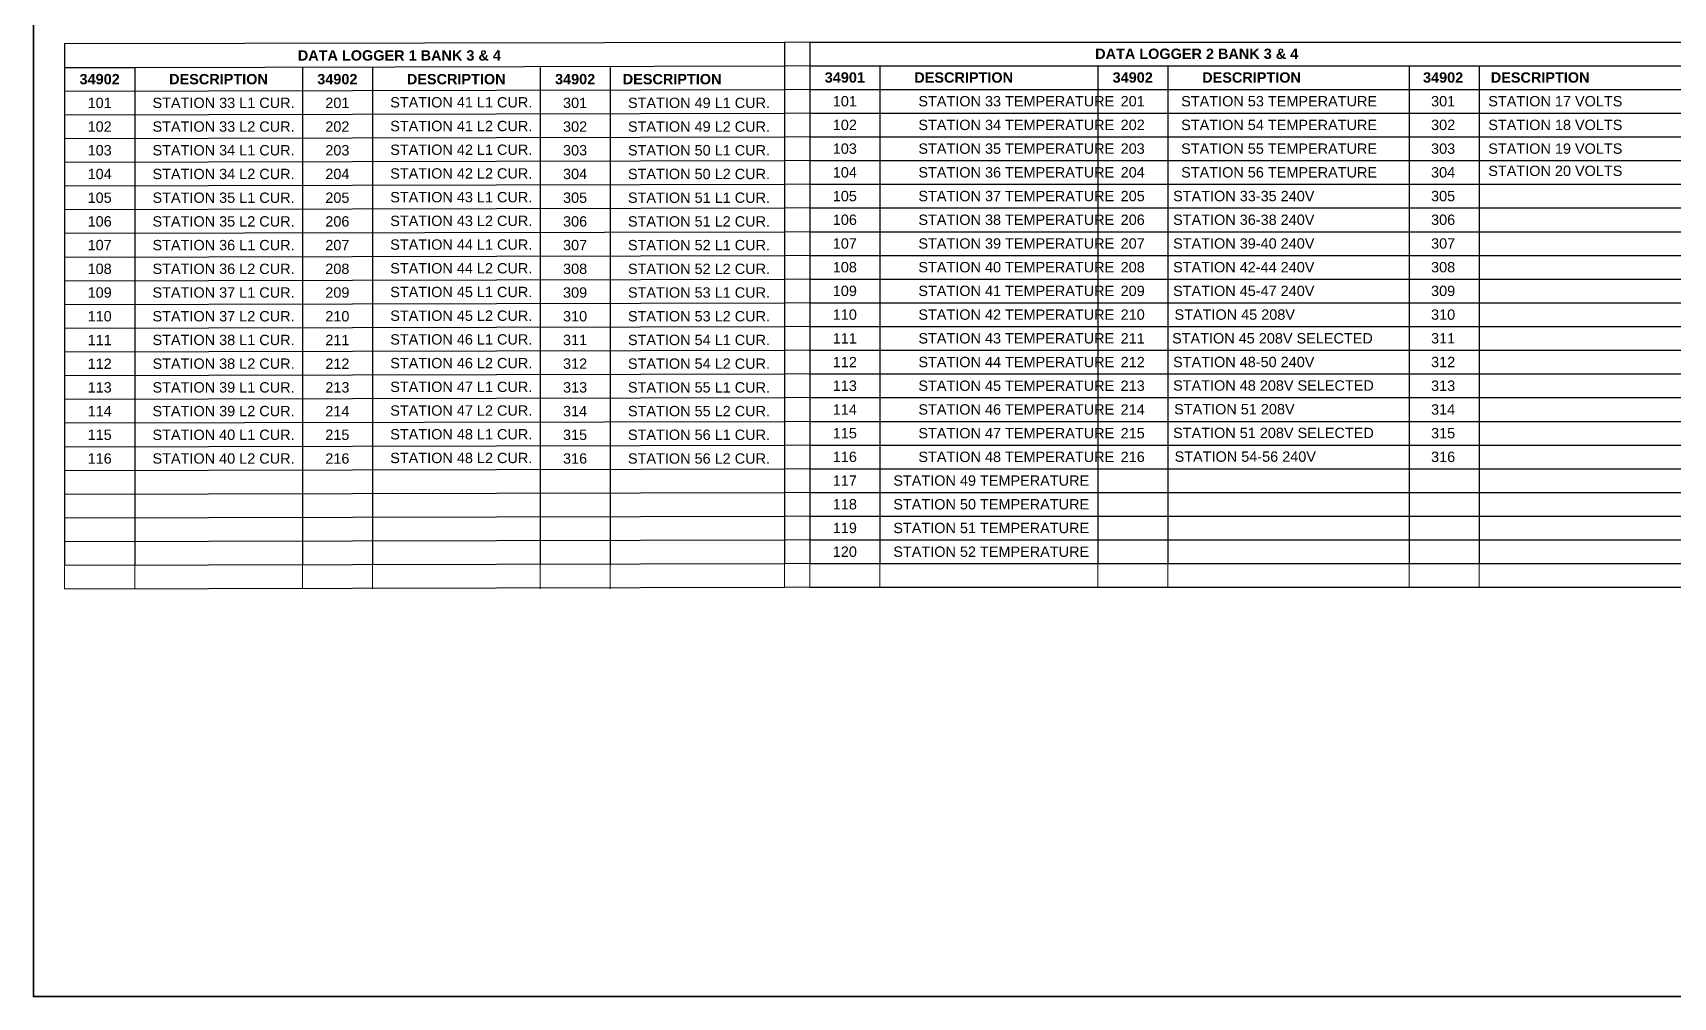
# Model space of a CAD drawing. Header units: inches. Extents: x -228 to 241, y -155 to 115.
# Drawn here: x -130.35 to -110.52, y -101.15 to -89.49 of the extents above; entities that cross this region are included whole.
import ezdxf
from ezdxf.enums import TextEntityAlignment as Align

# ---------------------------------------------------------------- set-up
doc = ezdxf.new("R2010")
doc.units = ezdxf.units.IN
doc.header["$MEASUREMENT"] = 0
for name, color, linetype in [('BORDER', 3, 'Continuous'), ('DIM', 1, 'Continuous'), ('PANEL WIRE', 5, 'Continuous'), ('TXT', 4, 'Continuous')]:
    doc.layers.add(name, color=color, linetype=linetype)
doc.styles.get("Standard").update_dxf_attribs({"font": 'arial.ttf'})

# ---------------------------------------------------------------- blocks, each defined once
blk = doc.blocks.new('B-BORDER')
at = {"layer": 'BORDER', "const_width": 0.01}
blk.add_lwpolyline([(34, 0), (34, 10), (18, 10), (18, 0), (34, 0)], dxfattribs=at)
at = {"layer": 'TXT'}
for tag, height, p in [('DRAWN_BY', 0.075, (29.2713, 0.5576)), ('SHEET', 0.075, (30.4722, 0.5576)), ('DWG_TITLE', 0.075, (32.384, 0.4864)), ('CHECKED_BY', 0.075, (29.2713, 0.4098)), ('DATE', 0.075, (30.4722, 0.4098)), ('REV', 0.125, (33.7822, 0.1077))]:
    blk.add_attdef(tag, text='', height=height, dxfattribs=at).set_placement(p, align=Align.MIDDLE_CENTER)
blk.add_attdef('FILENAME', (28.5264, 0.0864), '', height=0.075, dxfattribs=at)

msp = doc.modelspace()

# ---------------------------------------------------------------- linework, layer by layer
at = {"layer": 'PANEL WIRE', "color": 3}
for p, q in [((-129.960486, -89.617261), (-121.258512, -89.597365)), ((-129.960486, -89.617261), (-129.960486, -95.923928)), ((-121.258512, -89.597365), (-121.258512, -89.884031)), ((-120.953512, -89.597365), (-110.045432, -89.597365)), ((-120.953512, -89.597365), (-120.953512, -95.904031)), ((-129.960486, -89.903928), (-129.113819, -89.903928)), ((-129.113819, -89.903928), (-121.258512, -89.884031)), ((-129.113819, -89.903928), (-129.113819, -95.923928)), ((-127.087153, -89.903928), (-127.087153, -95.923928)), ((-126.240486, -89.903928), (-126.240486, -95.923928)), ((-124.213819, -89.903928), (-124.213819, -95.923928)), ((-123.367153, -89.903928), (-123.367153, -95.923928)), ((-121.258512, -89.884031), (-121.258512, -95.904031)), ((-120.953512, -89.884031), (-120.106845, -89.884031)), ((-120.106845, -89.884031), (-110.045432, -89.884031)), ((-120.106845, -89.884031), (-120.106845, -95.904031)), ((-117.473884, -89.884031), (-117.473884, -95.904031)), ((-116.627217, -89.884031), (-116.627217, -95.904031)), ((-113.707952, -89.884031), (-113.707952, -95.904031)), ((-112.861285, -89.884031), (-112.861285, -95.904031)), ((-129.960486, -90.190595), (-121.258512, -90.170698)), ((-120.953512, -90.170698), (-110.045432, -90.170698)), ((-129.960486, -90.477261), (-121.258512, -90.457365)), ((-120.953512, -90.457365), (-110.045432, -90.457365)), ((-129.960486, -90.763928), (-121.258512, -90.744031)), ((-120.953512, -90.744031), (-110.045432, -90.744031)), ((-129.960486, -91.050595), (-121.258512, -91.030698)), ((-120.953512, -91.030698), (-110.045432, -91.030698)), ((-129.960486, -91.337261), (-121.258512, -91.317365)), ((-120.953512, -91.317365), (-110.045432, -91.317365)), ((-129.960486, -91.623928), (-121.258512, -91.604031)), ((-120.953512, -91.604031), (-110.045432, -91.604031)), ((-129.960486, -91.910595), (-121.258512, -91.890698)), ((-120.953512, -91.890698), (-110.045432, -91.890698)), ((-129.960486, -92.197261), (-121.258512, -92.177365)), ((-120.953512, -92.177365), (-110.045432, -92.177365)), ((-129.960486, -92.483928), (-121.258512, -92.464031)), ((-120.953512, -92.464031), (-110.045432, -92.464031)), ((-129.960486, -92.770595), (-121.258512, -92.750698)), ((-120.953512, -92.750698), (-110.045432, -92.750698)), ((-129.960486, -93.057261), (-121.258512, -93.037365)), ((-120.953512, -93.037365), (-110.045432, -93.037365)), ((-129.960486, -93.343928), (-121.258512, -93.324031)), ((-120.953512, -93.324031), (-110.045432, -93.324031)), ((-129.960486, -93.630595), (-121.258512, -93.610698)), ((-120.953512, -93.610698), (-110.045432, -93.610698)), ((-129.960486, -93.917261), (-121.258512, -93.897365)), ((-120.953512, -93.897365), (-110.045432, -93.897365)), ((-129.960486, -94.203928), (-121.258512, -94.184031)), ((-120.953512, -94.184031), (-110.045432, -94.184031)), ((-129.960486, -94.490595), (-121.258512, -94.470698)), ((-120.953512, -94.470698), (-110.045432, -94.470698)), ((-129.960486, -94.777261), (-121.258512, -94.757365)), ((-120.953512, -94.757365), (-110.045432, -94.757365)), ((-129.960486, -95.063928), (-121.258512, -95.044031)), ((-120.953512, -95.044031), (-110.045432, -95.044031)), ((-129.960486, -95.350595), (-121.258512, -95.330698)), ((-120.953512, -95.330698), (-110.045432, -95.330698)), ((-129.960486, -95.637261), (-121.258512, -95.617365)), ((-120.953512, -95.617365), (-110.045432, -95.617365)), ((-129.960486, -95.923928), (-121.258512, -95.904031)), ((-120.953512, -95.904031), (-110.045432, -95.904031)), ((-129.960486, -96.210595), (-121.258512, -96.190698)), ((-120.953512, -96.190698), (-110.045432, -96.190698))]:
    msp.add_line(p, q, dxfattribs=at)
at = {"layer": 'PANEL WIRE', "color": 8, "lineweight": 0}
for p, q in [((-121.258512, -89.597365), (-120.953512, -89.597365)), ((-121.258512, -89.884031), (-120.953512, -89.884031)), ((-121.258512, -90.170698), (-120.953512, -90.170698)), ((-121.258512, -90.457365), (-120.953512, -90.457365)), ((-121.258512, -90.744031), (-120.953512, -90.744031)), ((-121.258512, -91.030698), (-120.953512, -91.030698)), ((-121.258512, -91.317365), (-120.953512, -91.317365)), ((-121.258512, -91.604031), (-120.953512, -91.604031)), ((-121.258512, -91.890698), (-120.953512, -91.890698)), ((-121.258512, -92.177365), (-120.953512, -92.177365)), ((-121.258512, -92.464031), (-120.953512, -92.464031)), ((-121.258512, -92.750698), (-120.953512, -92.750698)), ((-121.258512, -93.037365), (-120.953512, -93.037365)), ((-121.258512, -93.324031), (-120.953512, -93.324031)), ((-121.258512, -93.610698), (-120.953512, -93.610698)), ((-121.258512, -93.897365), (-120.953512, -93.897365)), ((-121.258512, -94.184031), (-120.953512, -94.184031)), ((-121.258512, -94.470698), (-120.953512, -94.470698)), ((-121.258512, -94.757365), (-120.953512, -94.757365)), ((-121.258512, -95.044031), (-120.953512, -95.044031)), ((-121.258512, -95.330698), (-120.953512, -95.330698)), ((-121.258512, -95.617365), (-120.953512, -95.617365)), ((-129.960486, -95.923928), (-129.960486, -96.210595)), ((-129.113819, -95.923928), (-129.113819, -96.210595)), ((-127.087153, -95.923928), (-127.087153, -96.210595)), ((-126.240486, -95.923928), (-126.240486, -96.210595)), ((-124.213819, -95.923928), (-124.213819, -96.210595)), ((-123.367153, -95.923928), (-123.367153, -96.210595)), ((-121.258512, -95.904031), (-120.953512, -95.904031)), ((-121.258512, -95.904031), (-121.258512, -96.190698)), ((-120.953512, -95.904031), (-120.953512, -96.190698)), ((-120.106845, -95.904031), (-120.106845, -96.190698)), ((-117.473884, -95.904031), (-117.473884, -96.190698)), ((-116.627217, -95.904031), (-116.627217, -96.190698)), ((-113.707952, -95.904031), (-113.707952, -96.190698)), ((-112.861285, -95.904031), (-112.861285, -96.190698)), ((-121.258512, -96.190698), (-120.953512, -96.190698))]:
    msp.add_line(p, q, dxfattribs=at)

# ---------------------------------------------------------------- block references
at = {"layer": 'DIM', "xscale": 2, "yscale": 2, "zscale": 2}
msp.add_blockref('B-BORDER', (-166.335056, -101.136601), dxfattribs=at)

# ---------------------------------------------------------------- texts
at = {"layer": 'PANEL WIRE', "color": 4, "char_height": 0.125, "attachment_point": 5}
for s, insert, width in [('{\\fArial|b1|i0|c0|p34;DATA LOGGER 1 BANK 3 & 4}', (-125.914375, -89.760595), 7.97222222), ('{\\fArial|b0|i0|c0;', (-122.143381, -89.661397), 1.90666667), ('{\\fArial|b0|i0|c0;', (-119.533937, -89.661397), 1.37888889), ('{\\fArial|b0|i0|c0;', (-118.631992, -89.661397), 0.185), ('{\\fArial|b1|i0|c0|p34; DATA LOGGER 2 BANK 3 & 4}', (-116.301106, -89.740698), 7.97222222), ('{\\fArial|b0|i0|c0;', (-113.739215, -89.661397), 1.92055556), ('{\\fArial|b0|i0|c0;', (-111.120983, -89.661397), 1.38257534), ('{\\fArial|b1|i0|c0|p34;34902}', (-129.537153, -90.047261), 0.72666667), ('{\\fArial|b1|i0|c0;DESCRIPTION', (-128.100486, -90.047261), 1.90666667), ('{\\fArial|b1|i0|c0|p34;34902}', (-126.663819, -90.047261), 0.72666667), ('{\\fArial|b0|i0|c0;', (-126.453381, -89.948064), 0.72666667), ('{\\fArial|b1|i0|c0;DESCRIPTION', (-125.227153, -90.047261), 1.90666667), ('{\\fArial|b0|i0|c0;', (-125.016715, -89.948064), 1.90666667), ('{\\fArial|b1|i0|c0|p34;34902}', (-123.790486, -90.047261), 0.72666667), ('{\\fArial|b0|i0|c0;', (-123.580048, -89.948064), 0.72666667), ('{\\fArial|b1|i0|c0;DESCRIPTION', (-122.617708, -90.047261), 1.37888889), ('{\\fArial|b0|i0|c0;', (-122.143381, -89.948064), 1.90666667), ('{\\fArial|b1|i0|c0|p34;34901}', (-120.530178, -90.027365), 0.72666667), ('{\\fArial|b0|i0|c0;', (-120.706715, -89.948064), 0.72666667), ('{\\fArial|b1|i0|c0;DESCRIPTION', (-119.093512, -90.027365), 1.90666667), ('{\\fArial|b0|i0|c0;', (-119.533937, -89.948064), 1.37888889), ('{\\fArial|b0|i0|c0;', (-118.631992, -89.948064), 0.185), ('{\\fArial|b0|i0|c0;', (-118.056159, -89.948064), 0.72666667), ('{\\fArial|b1|i0|c0|p34;34902}', (-117.050551, -90.027365), 0.72666667), ('{\\fArial|b0|i0|c0;', (-116.619492, -89.948064), 1.90666667), ('{\\fArial|b1|i0|c0;DESCRIPTION', (-115.613884, -90.027365), 1.90666667), ('{\\fArial|b0|i0|c0;', (-115.182826, -89.948064), 0.72666667), ('{\\fArial|b0|i0|c0;', (-113.739215, -89.948064), 1.92055556), ('{\\fArial|b1|i0|c0|p34;34902}', (-113.298507, -90.027365), 0.72666667), ('{\\fArial|b1|i0|c0;DESCRIPTION', (-112.125729, -90.027365), 1.37888889), ('{\\fArial|b0|i0|c0;', (-112.295604, -89.948064), 0.72666667), ('{\\fArial|b0|i0|c0;', (-111.120983, -89.948064), 1.38257534), ('{\\fArial|b0|i0|c0;101', (-129.537153, -90.333928), 0.72666667), ('STATION 33 L1 CUR.', (-128.039413, -90.333928), 1.90666667), ('{\\fArial|b0|i0|c0;201', (-126.663819, -90.333928), 0.72666667), ('STATION 41 L1 CUR.', (-125.16608, -90.327358), 1.90666667), ('{\\fArial|b0|i0|c0;301', (-123.790486, -90.333928), 0.72666667), ('STATION 49 L1 CUR.', (-122.292746, -90.333928), 1.90666667), ('{\\fArial|b0|i0|c0;101', (-120.530178, -90.314031), 0.72666667), ('STATION 33 TEMPERATURE', (-118.457574, -90.314031), 3.17361094), ('{\\fArial|b0|i0|c0;', (-118.631992, -90.23473), 0.185), ('{\\fArial|b0|i0|c0;201', (-117.050551, -90.314031), 0.72666667), ('STATION 53 TEMPERATURE', (-115.281094, -90.314031), 2.56731656), ('{\\fArial|b0|i0|c0;301', (-113.298507, -90.314031), 0.72666667), ('STATION 17 VOLTS', (-111.942414, -90.314031), 2.22171441), ('{\\fArial|b0|i0|c0;102', (-129.537153, -90.620595), 0.72666667), ('STATION 33 L2 CUR.', (-128.039413, -90.620595), 1.90666667), ('{\\fArial|b0|i0|c0;202', (-126.663819, -90.620595), 0.72666667), ('STATION 41 L2 CUR.', (-125.16608, -90.614025), 1.90666667), ('{\\fArial|b0|i0|c0;302', (-123.790486, -90.620595), 0.72666667), ('STATION 49 L2 CUR.', (-122.292746, -90.620595), 1.90666667), ('{\\fArial|b0|i0|c0;102', (-120.530178, -90.600698), 0.72666667), ('STATION 34 TEMPERATURE', (-118.457574, -90.600698), 3.17361094), ('{\\fArial|b0|i0|c0;', (-118.631992, -90.521397), 0.185), ('{\\fArial|b0|i0|c0;202', (-117.050551, -90.600698), 0.72666667), ('STATION 54 TEMPERATURE', (-115.281094, -90.600698), 2.56731656), ('{\\fArial|b0|i0|c0;302', (-113.298507, -90.600698), 0.72666667), ('STATION 18 VOLTS', (-111.942414, -90.600698), 2.22171441), ('{\\fArial|b0|i0|c0;', (-119.533937, -90.808064), 1.37888889), ('{\\fArial|b0|i0|c0;', (-118.631992, -90.808064), 0.185), ('{\\fArial|b0|i0|c0;', (-111.120983, -90.808064), 1.38257534), ('{\\fArial|b0|i0|c0;103', (-129.537153, -90.907261), 0.72666667), ('STATION 34 L1 CUR.', (-128.039413, -90.907261), 1.90666667), ('{\\fArial|b0|i0|c0;203', (-126.663819, -90.907261), 0.72666667), ('STATION 42 L1 CUR.', (-125.16608, -90.900691), 1.90666667), ('{\\fArial|b0|i0|c0;303', (-123.790486, -90.907261), 0.72666667), ('STATION 50 L1 CUR.', (-122.292746, -90.907261), 1.90666667), ('{\\fArial|b0|i0|c0;103', (-120.530178, -90.887365), 0.72666667), ('STATION 35 TEMPERATURE', (-118.457574, -90.887365), 3.17361094), ('{\\fArial|b0|i0|c0;203', (-117.050551, -90.887365), 0.72666667), ('STATION 55 TEMPERATURE', (-115.281094, -90.887365), 2.56731656), ('{\\fArial|b0|i0|c0;303', (-113.298507, -90.887365), 0.72666667), ('STATION 19 VOLTS', (-111.942414, -90.887365), 2.22171441), ('{\\fArial|b0|i0|c0;104', (-129.537153, -91.193928), 0.72666667), ('STATION 34 L2 CUR.', (-128.039413, -91.193928), 1.90666667), ('{\\fArial|b0|i0|c0;204', (-126.663819, -91.193928), 0.72666667), ('STATION 42 L2 CUR.', (-125.16608, -91.187358), 1.90666667), ('{\\fArial|b0|i0|c0;304', (-123.790486, -91.193928), 0.72666667), ('STATION 50 L2 CUR.', (-122.292746, -91.193928), 1.90666667), ('{\\fArial|b0|i0|c0;104', (-120.530178, -91.174031), 0.72666667), ('STATION 36 TEMPERATURE', (-118.457574, -91.174031), 3.17361094), ('{\\fArial|b0|i0|c0;', (-119.533937, -91.09473), 1.37888889), ('{\\fArial|b0|i0|c0;', (-118.631992, -91.09473), 0.185), ('{\\fArial|b0|i0|c0;204', (-117.050551, -91.174031), 0.72666667), ('STATION 56 TEMPERATURE', (-115.281094, -91.174031), 2.56731656), ('{\\fArial|b0|i0|c0;304', (-113.298507, -91.174031), 0.72666667), ('STATION 20 VOLTS', (-111.942414, -91.155809), 2.22171441), ('{\\fArial|b0|i0|c0;', (-111.120983, -91.09473), 1.38257534), ('{\\fArial|b0|i0|c0;105', (-120.530178, -91.460698), 0.72666667), ('STATION 37 TEMPERATURE', (-118.457574, -91.460698), 3.17361094), ('{\\fArial|b0|i0|c0;', (-119.533937, -91.381397), 1.37888889), ('{\\fArial|b0|i0|c0;', (-118.631992, -91.381397), 0.185), ('{\\fArial|b0|i0|c0;205', (-117.050551, -91.460698), 0.72666667), ('STATION 33-35 240V', (-115.708346, -91.460698), 2.22171441), ('{\\fArial|b0|i0|c0;305', (-113.298507, -91.460698), 0.72666667), ('{\\fArial|b0|i0|c0;', (-111.120983, -91.381397), 1.38257534), ('{\\fArial|b0|i0|c0;105', (-129.537153, -91.480595), 0.72666667), ('STATION 35 L1 CUR.', (-128.039413, -91.480595), 1.90666667), ('{\\fArial|b0|i0|c0;205', (-126.663819, -91.480595), 0.72666667), ('STATION 43 L1 CUR.', (-125.16608, -91.474025), 1.90666667), ('{\\fArial|b0|i0|c0;305', (-123.790486, -91.480595), 0.72666667), ('STATION 51 L1 CUR.', (-122.292746, -91.480595), 1.90666667), ('{\\fArial|b0|i0|c0;106', (-129.537153, -91.767261), 0.72666667), ('STATION 35 L2 CUR.', (-128.039413, -91.767261), 1.90666667), ('{\\fArial|b0|i0|c0;206', (-126.663819, -91.767261), 0.72666667), ('STATION 43 L2 CUR.', (-125.16608, -91.760691), 1.90666667), ('{\\fArial|b0|i0|c0;306', (-123.790486, -91.767261), 0.72666667), ('STATION 51 L2 CUR.', (-122.292746, -91.767261), 1.90666667), ('{\\fArial|b0|i0|c0;106', (-120.530178, -91.747365), 0.72666667), ('STATION 38 TEMPERATURE', (-118.457574, -91.747365), 3.17361094), ('{\\fArial|b0|i0|c0;', (-119.533937, -91.668064), 1.37888889), ('{\\fArial|b0|i0|c0;', (-118.631992, -91.668064), 0.185), ('{\\fArial|b0|i0|c0;206', (-117.050551, -91.747365), 0.72666667), ('STATION 36-38 240V', (-115.708346, -91.747365), 2.22171441), ('{\\fArial|b0|i0|c0;306', (-113.298507, -91.747365), 0.72666667), ('{\\fArial|b0|i0|c0;', (-111.120983, -91.668064), 1.38257534), ('{\\fArial|b0|i0|c0;107', (-129.537153, -92.053928), 0.72666667), ('STATION 36 L1 CUR.', (-128.039413, -92.053928), 1.90666667), ('{\\fArial|b0|i0|c0;207', (-126.663819, -92.053928), 0.72666667), ('STATION 44 L1 CUR.', (-125.16608, -92.047358), 1.90666667), ('{\\fArial|b0|i0|c0;307', (-123.790486, -92.053928), 0.72666667), ('STATION 52 L1 CUR.', (-122.292746, -92.053928), 1.90666667), ('{\\fArial|b0|i0|c0;107', (-120.530178, -92.034031), 0.72666667), ('STATION 39 TEMPERATURE', (-118.457574, -92.034031), 3.17361094), ('{\\fArial|b0|i0|c0;', (-119.533937, -91.95473), 1.37888889), ('{\\fArial|b0|i0|c0;', (-118.631992, -91.95473), 0.185), ('{\\fArial|b0|i0|c0;207', (-117.050551, -92.034031), 0.72666667), ('STATION 39-40 240V', (-115.708346, -92.034031), 2.22171441), ('{\\fArial|b0|i0|c0;307', (-113.298507, -92.034031), 0.72666667), ('{\\fArial|b0|i0|c0;', (-111.120983, -91.95473), 1.38257534), ('{\\fArial|b0|i0|c0;108', (-129.537153, -92.340595), 0.72666667), ('STATION 36 L2 CUR.', (-128.039413, -92.340595), 1.90666667), ('{\\fArial|b0|i0|c0;208', (-126.663819, -92.340595), 0.72666667), ('STATION 44 L2 CUR.', (-125.16608, -92.334025), 1.90666667), ('{\\fArial|b0|i0|c0;308', (-123.790486, -92.340595), 0.72666667), ('STATION 52 L2 CUR.', (-122.292746, -92.340595), 1.90666667), ('{\\fArial|b0|i0|c0;108', (-120.530178, -92.320698), 0.72666667), ('STATION 40 TEMPERATURE', (-118.457574, -92.320698), 3.17361094), ('{\\fArial|b0|i0|c0;', (-119.533937, -92.241397), 1.37888889), ('{\\fArial|b0|i0|c0;', (-118.631992, -92.241397), 0.185), ('{\\fArial|b0|i0|c0;208', (-117.050551, -92.320698), 0.72666667), ('STATION 42-44 240V', (-115.708346, -92.320698), 2.22171441), ('{\\fArial|b0|i0|c0;308', (-113.298507, -92.320698), 0.72666667), ('{\\fArial|b0|i0|c0;', (-111.120983, -92.241397), 1.38257534), ('{\\fArial|b0|i0|c0;109', (-129.537153, -92.627261), 0.72666667), ('STATION 37 L1 CUR.', (-128.039413, -92.627261), 1.90666667), ('{\\fArial|b0|i0|c0;209', (-126.663819, -92.627261), 0.72666667), ('STATION 45 L1 CUR.', (-125.16608, -92.620691), 1.90666667), ('{\\fArial|b0|i0|c0;309', (-123.790486, -92.627261), 0.72666667), ('STATION 53 L1 CUR.', (-122.292746, -92.627261), 1.90666667), ('{\\fArial|b0|i0|c0;109', (-120.530178, -92.607365), 0.72666667), ('STATION 41 TEMPERATURE', (-118.457574, -92.607365), 3.17361094), ('{\\fArial|b0|i0|c0;', (-119.533937, -92.528064), 1.37888889), ('{\\fArial|b0|i0|c0;', (-118.631992, -92.528064), 0.185), ('{\\fArial|b0|i0|c0;209', (-117.050551, -92.607365), 0.72666667), ('STATION 45-47 240V', (-115.708346, -92.607365), 2.22171441), ('{\\fArial|b0|i0|c0;309', (-113.298507, -92.607365), 0.72666667), ('{\\fArial|b0|i0|c0;', (-111.120983, -92.528064), 1.38257534), ('{\\fArial|b0|i0|c0;110', (-129.537153, -92.913928), 0.72666667), ('STATION 37 L2 CUR.', (-128.039413, -92.913928), 1.90666667), ('{\\fArial|b0|i0|c0;210', (-126.663819, -92.913928), 0.72666667), ('STATION 45 L2 CUR.', (-125.16608, -92.907358), 1.90666667), ('{\\fArial|b0|i0|c0;310', (-123.790486, -92.913928), 0.72666667), ('STATION 53 L2 CUR.', (-122.292746, -92.913928), 1.90666667), ('{\\fArial|b0|i0|c0;110', (-120.530178, -92.894031), 0.72666667), ('STATION 42 TEMPERATURE', (-118.457574, -92.894031), 3.17361094), ('{\\fArial|b0|i0|c0;', (-119.533937, -92.81473), 1.37888889), ('{\\fArial|b0|i0|c0;', (-118.631992, -92.81473), 0.185), ('{\\fArial|b0|i0|c0;210', (-117.050551, -92.894031), 0.72666667), ('STATION 45 208V', (-115.817136, -92.894031), 2.22171441), ('{\\fArial|b0|i0|c0;310', (-113.298507, -92.894031), 0.72666667), ('{\\fArial|b0|i0|c0;', (-111.120983, -92.81473), 1.38257534), ('{\\fArial|b0|i0|c0;111', (-129.537153, -93.200595), 0.72666667), ('STATION 38 L1 CUR.', (-128.039413, -93.200595), 1.90666667), ('{\\fArial|b0|i0|c0;211', (-126.663819, -93.200595), 0.72666667), ('STATION 46 L1 CUR.', (-125.16608, -93.194025), 1.90666667), ('{\\fArial|b0|i0|c0;311', (-123.790486, -93.200595), 0.72666667), ('STATION 54 L1 CUR.', (-122.292746, -93.200595), 1.90666667), ('{\\fArial|b0|i0|c0;111', (-120.530178, -93.180698), 0.72666667), ('STATION 43 TEMPERATURE', (-118.457574, -93.180698), 3.17361094), ('{\\fArial|b0|i0|c0;', (-119.533937, -93.101397), 1.37888889), ('{\\fArial|b0|i0|c0;', (-118.631992, -93.101397), 0.185), ('{\\fArial|b0|i0|c0;211', (-117.050551, -93.180698), 0.72666667), ('STATION 45 208V SELECTED', (-115.361589, -93.180698), 3.59708337), ('{\\fArial|b0|i0|c0;311', (-113.298507, -93.180698), 0.72666667), ('{\\fArial|b0|i0|c0;', (-111.120983, -93.101397), 1.38257534), ('{\\fArial|b0|i0|c0;112', (-129.537153, -93.487261), 0.72666667), ('STATION 38 L2 CUR.', (-128.039413, -93.487261), 1.90666667), ('{\\fArial|b0|i0|c0;212', (-126.663819, -93.487261), 0.72666667), ('STATION 46 L2 CUR.', (-125.16608, -93.480691), 1.90666667), ('{\\fArial|b0|i0|c0;312', (-123.790486, -93.487261), 0.72666667), ('STATION 54 L2 CUR.', (-122.292746, -93.487261), 1.90666667), ('{\\fArial|b0|i0|c0;112', (-120.530178, -93.467365), 0.72666667), ('STATION 44 TEMPERATURE', (-118.457574, -93.467365), 3.17361094), ('{\\fArial|b0|i0|c0;', (-119.533937, -93.388064), 1.37888889), ('{\\fArial|b0|i0|c0;', (-118.631992, -93.388064), 0.185), ('{\\fArial|b0|i0|c0;212', (-117.050551, -93.467365), 0.72666667), ('STATION 48-50 240V', (-115.708346, -93.467365), 2.22171441), ('{\\fArial|b0|i0|c0;312', (-113.298507, -93.467365), 0.72666667), ('{\\fArial|b0|i0|c0;', (-111.120983, -93.388064), 1.38257534), ('{\\fArial|b0|i0|c0;113', (-129.537153, -93.773928), 0.72666667), ('STATION 39 L1 CUR.', (-128.039413, -93.773928), 1.90666667), ('{\\fArial|b0|i0|c0;213', (-126.663819, -93.773928), 0.72666667), ('STATION 47 L1 CUR.', (-125.16608, -93.767358), 1.90666667), ('{\\fArial|b0|i0|c0;313', (-123.790486, -93.773928), 0.72666667), ('STATION 55 L1 CUR.', (-122.292746, -93.773928), 1.90666667), ('{\\fArial|b0|i0|c0;113', (-120.530178, -93.754031), 0.72666667), ('STATION 45 TEMPERATURE', (-118.457574, -93.754031), 3.17361094), ('{\\fArial|b0|i0|c0;', (-119.533937, -93.67473), 1.37888889), ('{\\fArial|b0|i0|c0;', (-118.631992, -93.67473), 0.185), ('{\\fArial|b0|i0|c0;213', (-117.050551, -93.754031), 0.72666667), ('STATION 48 208V SELECTED', (-115.349337, -93.751119), 4.02582955), ('{\\fArial|b0|i0|c0;313', (-113.298507, -93.754031), 0.72666667), ('{\\fArial|b0|i0|c0;', (-111.120983, -93.67473), 1.38257534), ('{\\fArial|b0|i0|c0;114', (-120.530178, -94.040698), 0.72666667), ('STATION 46 TEMPERATURE', (-118.457574, -94.040698), 3.17361094), ('{\\fArial|b0|i0|c0;', (-119.533937, -93.961397), 1.37888889), ('{\\fArial|b0|i0|c0;', (-118.631992, -93.961397), 0.185), ('{\\fArial|b0|i0|c0;214', (-117.050551, -94.040698), 0.72666667), ('STATION 51 208V', (-115.821553, -94.037786), 2.22171441), ('{\\fArial|b0|i0|c0;314', (-113.298507, -94.040698), 0.72666667), ('{\\fArial|b0|i0|c0;', (-111.120983, -93.961397), 1.38257534), ('{\\fArial|b0|i0|c0;114', (-129.537153, -94.060595), 0.72666667), ('STATION 39 L2 CUR.', (-128.039413, -94.060595), 1.90666667), ('{\\fArial|b0|i0|c0;214', (-126.663819, -94.060595), 0.72666667), ('STATION 47 L2 CUR.', (-125.16608, -94.054025), 1.90666667), ('{\\fArial|b0|i0|c0;314', (-123.790486, -94.060595), 0.72666667), ('STATION 55 L2 CUR.', (-122.292746, -94.060595), 1.90666667), ('{\\fArial|b0|i0|c0;115', (-129.537153, -94.347261), 0.72666667), ('STATION 40 L1 CUR.', (-128.039413, -94.347261), 1.90666667), ('{\\fArial|b0|i0|c0;215', (-126.663819, -94.347261), 0.72666667), ('STATION 48 L1 CUR.', (-125.16608, -94.340691), 1.90666667), ('{\\fArial|b0|i0|c0;315', (-123.790486, -94.347261), 0.72666667), ('STATION 56 L1 CUR.', (-122.292746, -94.347261), 1.90666667), ('{\\fArial|b0|i0|c0;115', (-120.530178, -94.327365), 0.72666667), ('STATION 47 TEMPERATURE', (-118.457574, -94.327365), 3.17361094), ('{\\fArial|b0|i0|c0;', (-119.533937, -94.248064), 1.37888889), ('{\\fArial|b0|i0|c0;', (-118.631992, -94.248064), 0.185), ('{\\fArial|b0|i0|c0;215', (-117.050551, -94.327365), 0.72666667), ('STATION 51 208V SELECTED', (-115.349337, -94.324452), 4.02582955), ('{\\fArial|b0|i0|c0;315', (-113.298507, -94.327365), 0.72666667), ('{\\fArial|b0|i0|c0;', (-111.120983, -94.248064), 1.38257534), ('{\\fArial|b0|i0|c0;116', (-129.537153, -94.633928), 0.72666667), ('STATION 40 L2 CUR.', (-128.039413, -94.633928), 1.90666667), ('{\\fArial|b0|i0|c0;216', (-126.663819, -94.633928), 0.72666667), ('STATION 48 L2 CUR.', (-125.16608, -94.627358), 1.90666667), ('{\\fArial|b0|i0|c0;316', (-123.790486, -94.633928), 0.72666667), ('STATION 56 L2 CUR.', (-122.292746, -94.633928), 1.90666667), ('{\\fArial|b0|i0|c0;', (-122.143381, -94.53473), 1.90666667), ('{\\fArial|b0|i0|c0;116', (-120.530178, -94.614031), 0.72666667), ('STATION 48 TEMPERATURE', (-118.457574, -94.614031), 3.17361094), ('{\\fArial|b0|i0|c0;', (-119.533937, -94.53473), 1.37888889), ('{\\fArial|b0|i0|c0;', (-118.631992, -94.53473), 0.185), ('{\\fArial|b0|i0|c0;216', (-117.050551, -94.614031), 0.72666667), ('STATION 54-56 240V', (-115.690018, -94.611119), 3.59708337), ('{\\fArial|b0|i0|c0;', (-113.739215, -94.53473), 1.92055556), ('{\\fArial|b0|i0|c0;316', (-113.298507, -94.614031), 0.72666667), ('{\\fArial|b0|i0|c0;', (-111.120983, -94.53473), 1.38257534), ('{\\fArial|b0|i0|c0;', (-122.143381, -94.821397), 1.90666667), ('117', (-120.530178, -94.900698), 0.72666667), ('STATION 49 TEMPERATURE', (-118.760721, -94.900698), 2.56731656), ('{\\fArial|b0|i0|c0;', (-119.533937, -94.821397), 1.37888889), ('{\\fArial|b0|i0|c0;', (-118.631992, -94.821397), 0.185), ('{\\fArial|b0|i0|c0;', (-113.739215, -94.821397), 1.92055556), ('{\\fArial|b0|i0|c0;', (-111.120983, -94.821397), 1.38257534), ('{\\fArial|b0|i0|c0;', (-122.143381, -95.108064), 1.90666667), ('118', (-120.530178, -95.187365), 0.72666667), ('STATION 50 TEMPERATURE', (-118.760721, -95.187365), 2.56731656), ('{\\fArial|b0|i0|c0;', (-119.533937, -95.108064), 1.37888889), ('{\\fArial|b0|i0|c0;', (-118.631992, -95.108064), 0.185), ('{\\fArial|b0|i0|c0;', (-113.739215, -95.108064), 1.92055556), ('{\\fArial|b0|i0|c0;', (-111.120983, -95.108064), 1.38257534), ('{\\fArial|b0|i0|c0;', (-122.143381, -95.39473), 1.90666667), ('119', (-120.530178, -95.474031), 0.72666667), ('STATION 51 TEMPERATURE', (-118.760721, -95.474031), 2.56731656), ('{\\fArial|b0|i0|c0;', (-119.533937, -95.39473), 1.37888889), ('{\\fArial|b0|i0|c0;', (-118.631992, -95.39473), 0.185), ('{\\fArial|b0|i0|c0;', (-113.739215, -95.39473), 1.92055556), ('{\\fArial|b0|i0|c0;', (-111.120983, -95.39473), 1.38257534), ('{\\fArial|b0|i0|c0;', (-122.143381, -95.681397), 1.90666667), ('120', (-120.530178, -95.760698), 0.72666667), ('STATION 52 TEMPERATURE', (-118.760721, -95.760698), 2.56731656), ('{\\fArial|b0|i0|c0;', (-119.533937, -95.681397), 1.37888889), ('{\\fArial|b0|i0|c0;', (-118.631992, -95.681397), 0.185), ('{\\fArial|b0|i0|c0;', (-113.739215, -95.681397), 1.92055556), ('{\\fArial|b0|i0|c0;', (-111.120983, -95.681397), 1.38257534), ('{\\fArial|b0|i0|c0;', (-122.143381, -95.968064), 1.90666667), ('{\\fArial|b0|i0|c0;', (-119.533937, -95.968064), 1.37888889), ('{\\fArial|b0|i0|c0;', (-118.631992, -95.968064), 0.185), ('{\\fArial|b0|i0|c0;', (-113.739215, -95.968064), 1.92055556), ('{\\fArial|b0|i0|c0;', (-111.120983, -95.968064), 1.38257534), ('{\\fArial|b0|i0|c0;', (-122.143381, -96.25473), 1.90666667), ('{\\fArial|b0|i0|c0;', (-119.533937, -96.25473), 1.37888889), ('{\\fArial|b0|i0|c0;', (-118.631992, -96.25473), 0.185), ('{\\fArial|b0|i0|c0;', (-113.739215, -96.25473), 1.92055556), ('{\\fArial|b0|i0|c0;', (-111.120983, -96.25473), 1.38257534)]:
    msp.add_mtext(s, dxfattribs=dict(at, insert=insert, width=width))

doc.saveas('drawing.dxf')
